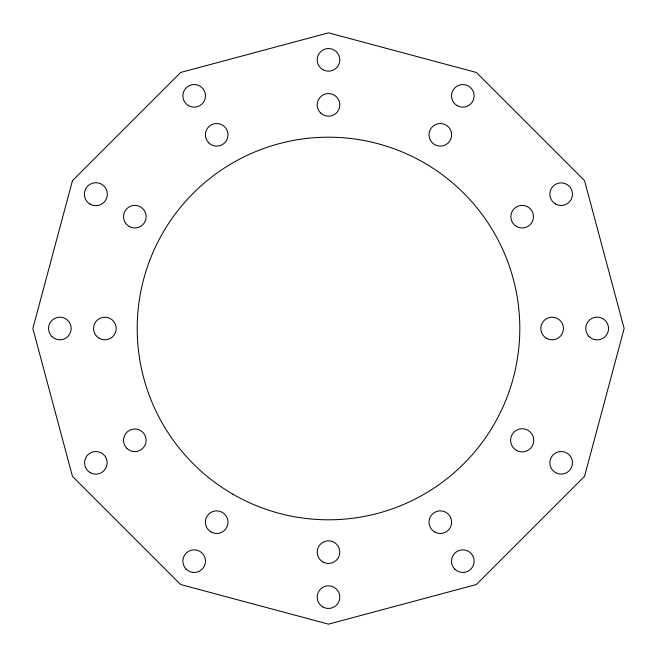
<?xml version="1.0" encoding="UTF-8"?>
<svg xmlns="http://www.w3.org/2000/svg" width="657" height="657" viewBox="0 0 657 657"><rect width="100%" height="100%" fill="white"/><g stroke="black" fill="none" stroke-linecap="round" stroke-linejoin="round"><path stroke-width="0.99" d="M72.459 180.675L32.85 328.5L72.459 476.325L180.675 584.541L328.5 624.15L476.325 584.541L584.541 476.325L624.15 328.5L584.541 180.675L476.325 72.459L328.5 32.85L180.675 72.459L72.459 180.675M232.849 494.171A191.302 191.302 0 0 0 519.802 328.5A191.302 191.302 0 0 0 232.849 162.829A191.302 191.302 0 0 0 232.849 494.171M555.502 472.613A11.3 11.3 0 0 0 572.452 462.824A11.3 11.3 0 0 0 555.502 453.034A11.3 11.3 0 0 0 555.502 472.613M516.377 450.349A11.588 11.588 0 0 0 533.755 440.313A11.588 11.588 0 0 0 516.377 430.286A11.588 11.588 0 0 0 516.377 450.349M589.091 336.548A11.383 11.383 0 0 0 608.144 331.448A11.383 11.383 0 0 0 594.199 317.503A11.383 11.383 0 0 0 589.091 336.548M546.476 338.289A11.3 11.3 0 0 0 563.435 328.5A11.3 11.3 0 0 0 546.476 318.711A11.3 11.3 0 0 0 546.476 338.289M555.502 203.966A11.3 11.3 0 0 0 572.452 194.176A11.3 11.3 0 0 0 555.502 184.387A11.3 11.3 0 0 0 555.502 203.966M516.517 226.476A11.3 11.3 0 0 0 533.476 216.687A11.3 11.3 0 0 0 516.517 206.898A11.3 11.3 0 0 0 516.517 226.476M457.173 105.637A11.3 11.3 0 0 0 474.124 95.848A11.3 11.3 0 0 0 457.173 86.059A11.3 11.3 0 0 0 457.173 105.637M434.663 144.622A11.3 11.3 0 0 0 451.622 134.833A11.3 11.3 0 0 0 434.663 125.044A11.3 11.3 0 0 0 434.663 144.622M322.85 69.65A11.3 11.3 0 0 0 339.8 59.861A11.3 11.3 0 0 0 322.85 50.063A11.3 11.3 0 0 0 322.85 69.65M320.509 112.864A11.3 11.3 0 0 0 339.423 107.797A11.3 11.3 0 0 0 325.576 93.951A11.3 11.3 0 0 0 320.509 112.864M188.526 105.637A11.3 11.3 0 0 0 205.485 95.848A11.3 11.3 0 0 0 188.526 86.059A11.3 11.3 0 0 0 188.526 105.637M208.688 142.824A11.3 11.3 0 0 0 227.601 137.756A11.3 11.3 0 0 0 213.755 123.91A11.3 11.3 0 0 0 208.688 142.824M90.108 204.13A11.489 11.489 0 0 0 107.337 194.176A11.489 11.489 0 0 0 90.108 184.231A11.489 11.489 0 0 0 90.108 204.13M129.174 226.476A11.3 11.3 0 0 0 146.133 216.687A11.3 11.3 0 0 0 129.174 206.898A11.3 11.3 0 0 0 129.174 226.476M99.215 338.289A11.3 11.3 0 0 0 116.174 328.5A11.3 11.3 0 0 0 99.215 318.711A11.3 11.3 0 0 0 99.215 338.289M51.862 336.491A11.3 11.3 0 0 0 70.775 331.424A11.3 11.3 0 0 0 56.929 317.577A11.3 11.3 0 0 0 51.862 336.491M126.834 448.312A11.3 11.3 0 0 0 145.747 443.245A11.3 11.3 0 0 0 131.901 429.399A11.3 11.3 0 0 0 126.834 448.312M90.198 472.613A11.3 11.3 0 0 0 107.157 462.824A11.3 11.3 0 0 0 90.198 453.034A11.3 11.3 0 0 0 90.198 472.613M211.028 531.956A11.3 11.3 0 0 0 227.987 522.167A11.3 11.3 0 0 0 211.028 512.378A11.3 11.3 0 0 0 211.028 531.956M186.186 569.143A11.3 11.3 0 0 0 205.099 564.076A11.3 11.3 0 0 0 191.253 550.229A11.3 11.3 0 0 0 186.186 569.143M322.85 561.924A11.3 11.3 0 0 0 339.8 552.135A11.3 11.3 0 0 0 322.85 542.345A11.3 11.3 0 0 0 322.85 561.924M322.85 606.937A11.3 11.3 0 0 0 339.8 597.139A11.3 11.3 0 0 0 322.85 587.35A11.3 11.3 0 0 0 322.85 606.937M434.663 531.956A11.3 11.3 0 0 0 451.622 522.167A11.3 11.3 0 0 0 434.663 512.378A11.3 11.3 0 0 0 434.663 531.956M454.825 569.143A11.3 11.3 0 0 0 473.738 564.076A11.3 11.3 0 0 0 459.892 550.229A11.3 11.3 0 0 0 454.825 569.143"/></g></svg>
